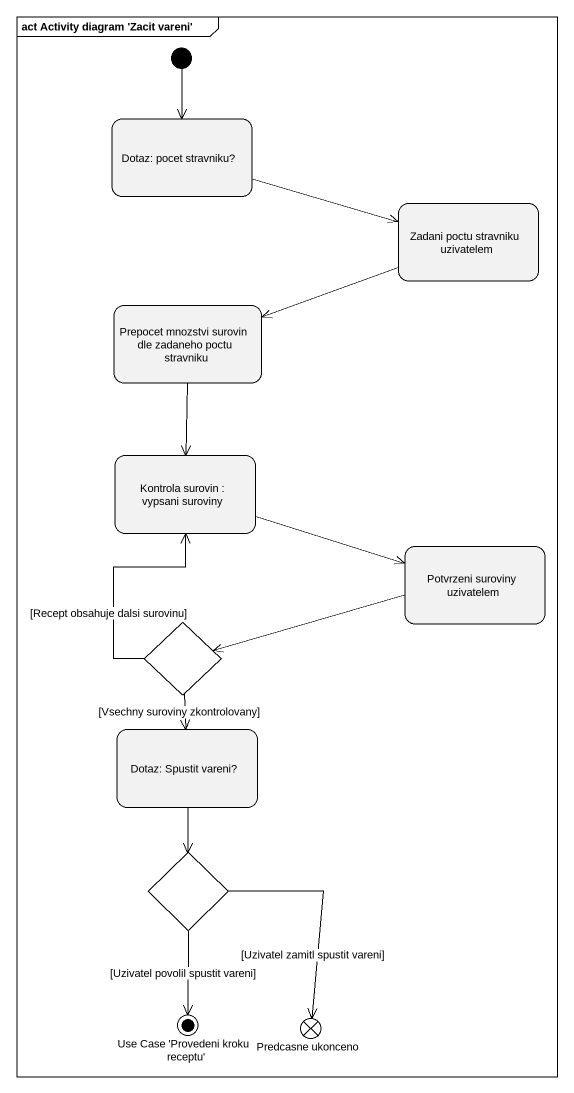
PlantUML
@startuml
mainframe act Activity diagram 'Zacit vareni'
hide empty description
state "Dotaz: pocet stravniku?" as Dotaz_pocet_stravniku
state "Zadani poctu stravniku uzivatelem" as Zadani_poctu_stravniku
state "Prepocet mnozstvi surovin dle zadaneho poctu stravniku" as Prepocet_mnozstvi_surovin
state "Kontrola surovin : vypsani suroviny" as Kontrola_surovin_vypsani
state "Potvrzeni suroviny uzivatelem" as Potvrzeni_suroviny
state choice1 <<choice>>
state "Dotaz: Spustit vareni?" as Dotaz_Spustit_vareni
state choice2 <<choice>>
state "Use Case 'Provedeni kroku receptu'" as Use_Case_Provedeni_kroku <<end>>
state "Predcasne ukonceno" as Predcasne_ukonceno <<end>>
[*] --> Dotaz_pocet_stravniku
Dotaz_pocet_stravniku -right-> Zadani_poctu_stravniku
Zadani_poctu_stravniku -left-> Prepocet_mnozstvi_surovin
Prepocet_mnozstvi_surovin --> Kontrola_surovin_vypsani
Kontrola_surovin_vypsani -right-> Potvrzeni_suroviny
Potvrzeni_suroviny -left-> choice1
choice1 -up-> Kontrola_surovin_vypsani : [Recept obsahuje dalsi surovinu]
choice1 --> Dotaz_Spustit_vareni : [Vsechny suroviny zkontrolovany]
Dotaz_Spustit_vareni --> choice2
choice2 --> Use_Case_Provedeni_kroku : [Uzivatel povolil spustit vareni]
choice2 --> Predcasne_ukonceno : [Uzivatel zamitl spustit vareni]
@enduml
